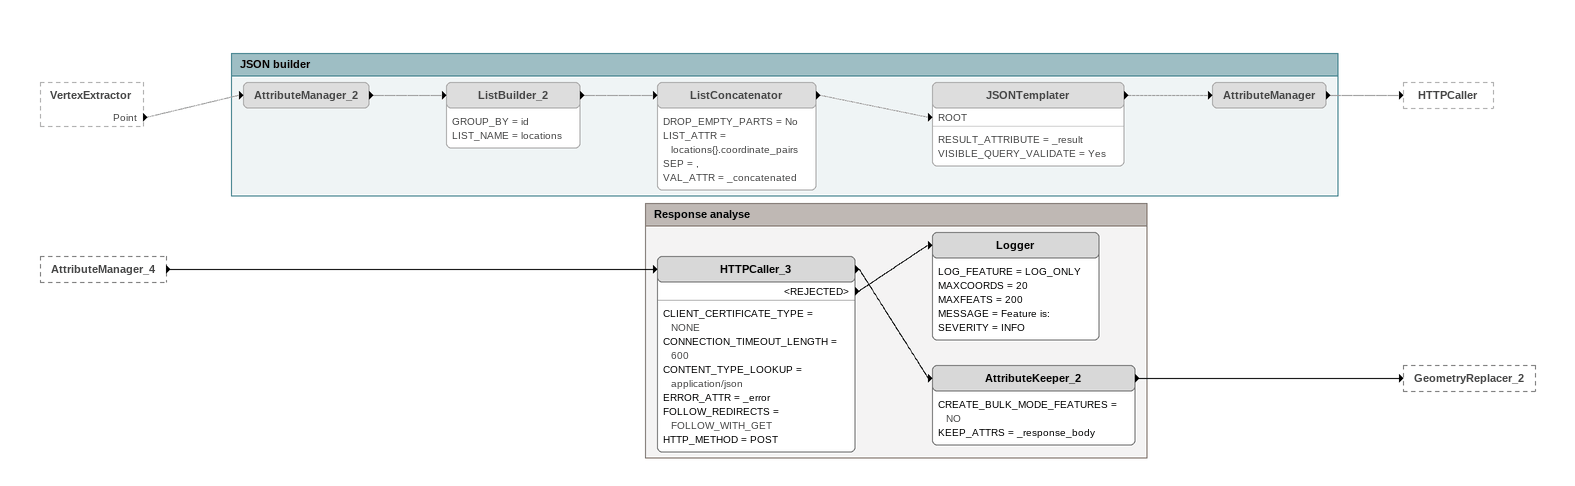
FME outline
VertexExtractor [outside]
    Point -> AttributeManager_2 [off]
AttributeManager_4 [outside]
    -> HTTPCaller_3

Bookmark: Response analyse
HTTPCaller_3
    CLIENT_CERTIFICATE_TYPE = NONE
    CONNECTION_TIMEOUT_LENGTH = 600
    CONTENT_TYPE_LOOKUP = application/json
    ERROR_ATTR = _error
    FOLLOW_REDIRECTS = FOLLOW_WITH_GET
    HTTP_METHOD = POST
    -> AttributeKeeper_2
    <REJECTED> -> Logger
Logger
    LOG_FEATURE = LOG_ONLY
    MAXCOORDS = 20
    MAXFEATS = 200
    MESSAGE = Feature is:
    SEVERITY = INFO
AttributeKeeper_2
    CREATE_BULK_MODE_FEATURES = NO
    KEEP_ATTRS = _response_body
    -> GeometryReplacer_2

Bookmark: JSON builder
AttributeManager_2 [off]
    -> ListBuilder_2 [off]
ListBuilder_2 [off]
    GROUP_BY = id
    LIST_NAME = locations
    -> ListConcatenator [off]
ListConcatenator [off]
    DROP_EMPTY_PARTS = No
    LIST_ATTR = locations{}.coordinate_pairs
    SEP = ,
    VAL_ATTR = _concatenated
    -> JSONTemplater [ROOT] [off]
JSONTemplater [off]
    RESULT_ATTRIBUTE = _result
    VISIBLE_QUERY_VALIDATE = Yes
    -> AttributeManager [off]
AttributeManager [off]
    -> HTTPCaller [off]
